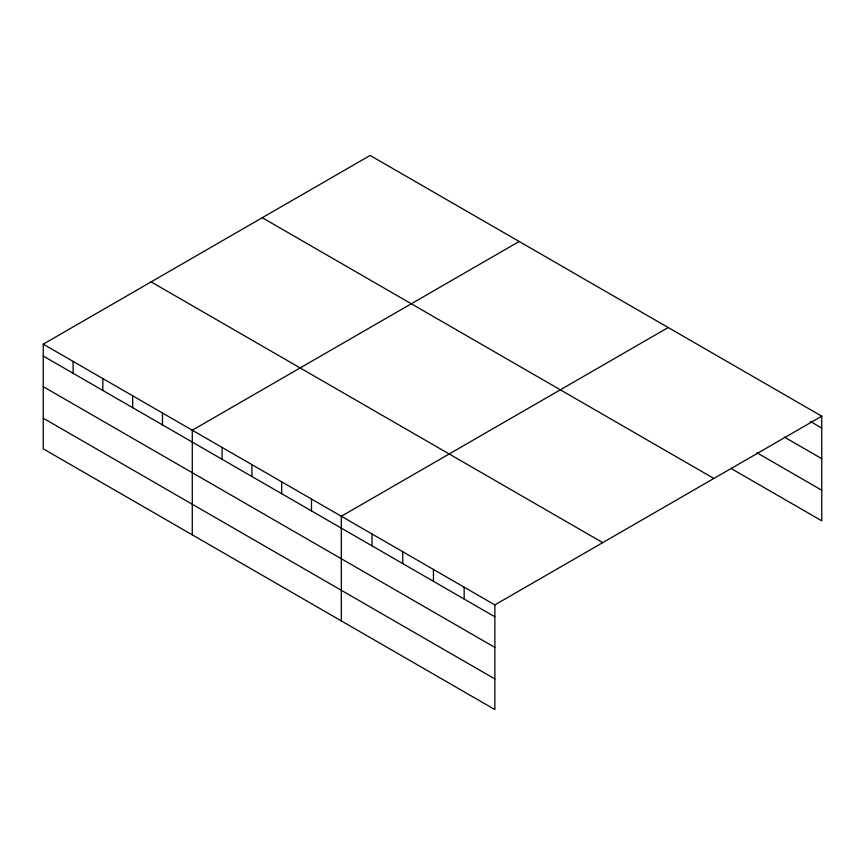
<?xml version="1.0" encoding="UTF-8"?>
<svg xmlns="http://www.w3.org/2000/svg" width="865" height="865" viewBox="0 0 865 865"><rect width="100%" height="100%" fill="white"/><g stroke="black" fill="none" stroke-linecap="round" stroke-linejoin="round"><path stroke-width="1.3" d="M494.867 647.398L494.867 604.905L43.25 344.173L43.25 448.816L494.867 709.56L494.867 647.398L43.25 386.666M730.763 468.3L821.75 520.827L821.75 416.184L370.134 155.44L43.25 344.173M519.173 241.486L192.279 430.219L192.279 534.862M668.202 327.532L341.318 516.254L341.318 620.908M494.867 604.905L821.75 416.184M810.375 421.482L821.75 428.056M784.22 436.998L821.75 458.666M756.918 452.784L821.75 490.217M262.268 217.721L713.874 478.464M151.126 281.893L602.732 542.625M43.25 356.045L494.867 616.777M43.25 418.206L494.867 678.938M464.148 587.173L464.148 599.056M433.441 569.451L433.441 581.323M402.733 551.719L402.733 563.591M372.026 533.986L372.026 545.858M311.508 499.051L311.508 510.923M281.698 481.837L281.698 493.71M251.899 464.635L251.899 476.507M222.089 447.421L222.089 459.293M162.479 413.005L162.479 424.877M132.669 395.802L132.669 407.675M102.859 378.589L102.859 390.461M73.06 361.375L73.06 373.258"/></g></svg>
